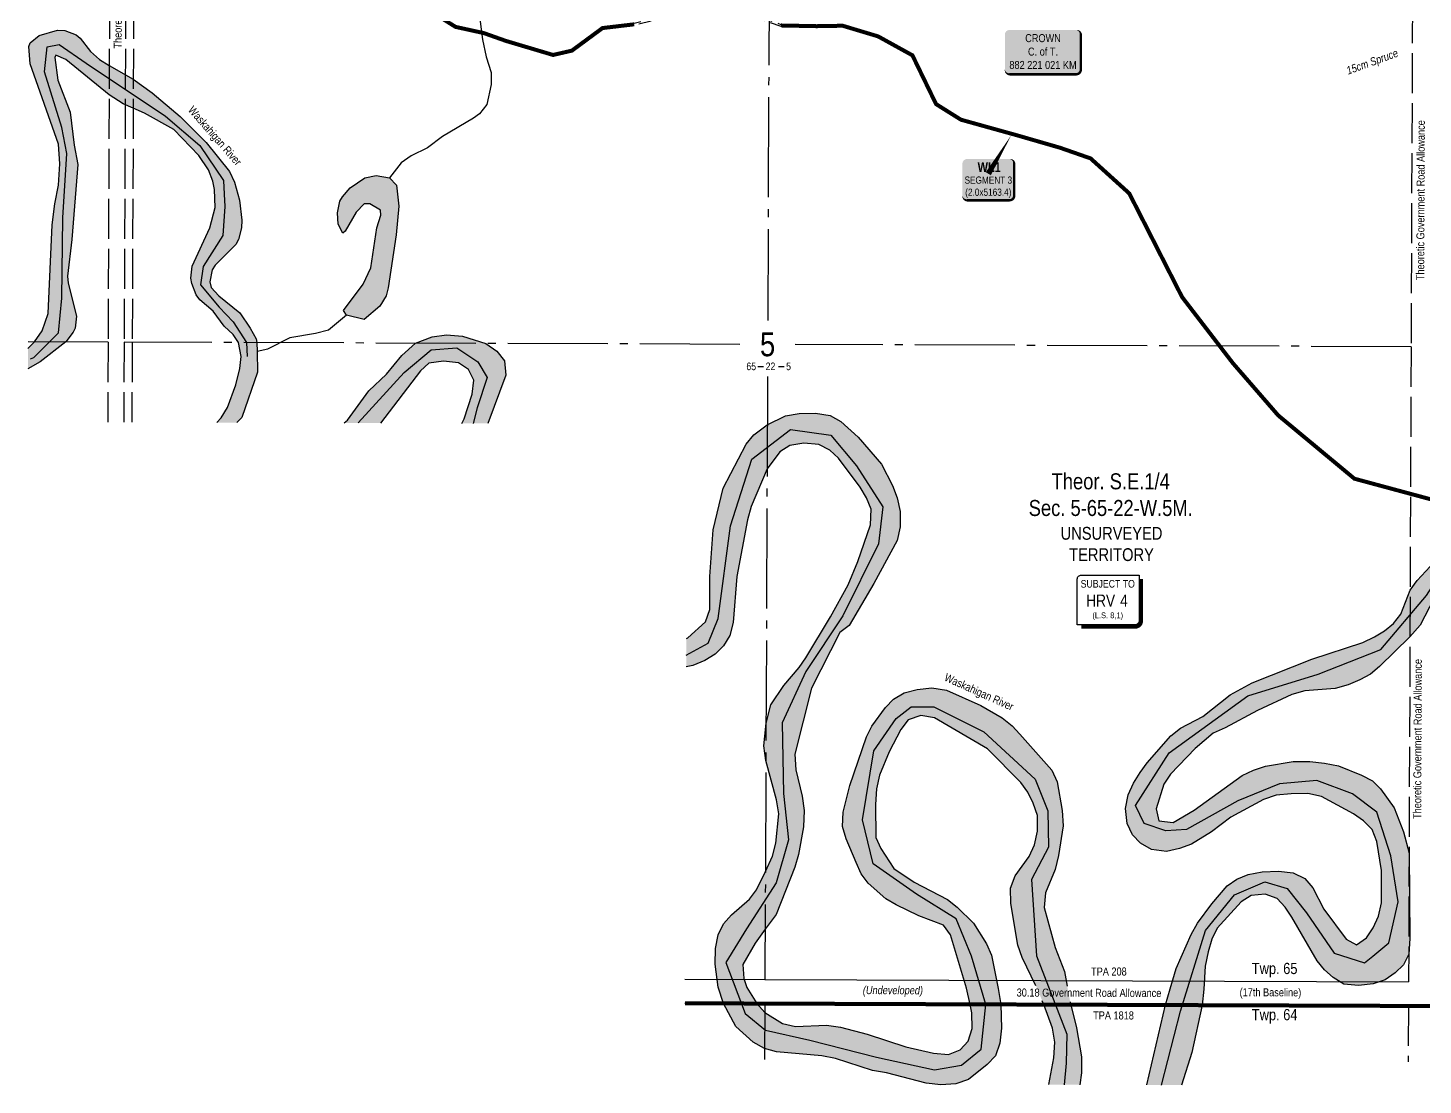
# Model space of a CAD drawing. Extents: x 479172 to 490274, y 6044075 to 6051612.
# Drawn here: x 480312 to 482056, y 6048972 to 6050294 of the extents above; entities that cross this region are included whole.
import ezdxf
from ezdxf.enums import TextEntityAlignment as Align

# ---------------------------------------------------------------- set-up
doc = ezdxf.new("R2010")
doc.units = 0
doc.header["$LTSCALE"] = 5
for name, pattern in [('CENTERLINEX3', [5, 2.5, -1, 0.5, -1]), ('foc-QUARTERLINE', [33, 25, -3, 2, -3]), ('foc-UNSURVEYED', [12.5, 10, -2.5]), ('foc-WHEELTRACKS', [2, 0.4, -1.6]), ('HIDDEN2', [4.7625, 3.175, -1.5875])]:
    doc.linetypes.add(name, pattern=pattern)
for name, color, linetype in [('10', 1, 'Continuous'), ('9', 3, 'Continuous'), ('AS-OWNER', 7, 'Continuous'), ('C-SYMBOL', 7, 'Continuous'), ('CG-NOTES', 7, 'Continuous'), ('CTW', 7, 'Continuous'), ('D-TXT', 6, 'Continuous'), ('L-QSEC', 8, 'foc-QUARTERLINE'), ('L-ROAD-T', 7, 'Continuous'), ('L-SEC', 7, 'Continuous'), ('L-SECLBL', 7, 'Continuous'), ('L-UNS-T', 3, 'Continuous'), ('L-USEC', 7, 'foc-UNSURVEYED'), ('P-PROPOSED', 10, 'Continuous'), ('T-BUSH-T', 110, 'Continuous'), ('T-EXISTING TFA', 220, 'HIDDEN2'), ('T-WATER', 160, 'Continuous'), ('T-WATER-H', 133, 'Continuous'), ('T-WATER-P3', 160, 'foc-WHEELTRACKS'), ('T-WATER-T', 170, 'Continuous')]:
    doc.layers.add(name, color=color, linetype=linetype)
doc.layers.add('AS-TRAPPER BOUNDARY', color=7, linetype='CENTERLINEX3', true_color=0xb85c00, transparency=0.6)
doc.layers.add('AS-TRAPPER-T', color=7, linetype='Continuous', true_color=0xc26100)
doc.layers.add('T-TEXT', color=48, linetype='Continuous', lineweight=18)
doc.styles.add('175L', font='ARIALN.TTF', dxfattribs={"height": 20})
doc.styles.add('80', font='ARIALN.TTF', dxfattribs={"height": 10})
doc.styles.add('80L', font='ARIALN.TTF', dxfattribs={"height": 10})
doc.styles.add('80LS', font='ARIALNI.TTF', dxfattribs={"height": 10})
doc.styles.add('BOLD', font='ARIALNB.TTF')
doc.styles.add('foc-LtypeFont', font='ARIALN.TTF', dxfattribs={"height": 7.35})
doc.styles.add('HRV', font='ARIALN.TTF', dxfattribs={"height": 3})
doc.styles.add('SIMPLEX', font='ARIALN.TTF')
doc.linetypes.add('foc-TOPO-flowdirection-NOLINE', pattern='A,0,[">",foc-LtypeFont,S=0.3,R=0,X=0,Y=-0.945],-20,[">",foc-LtypeFont,S=0.3,R=0,X=0,Y=-0.945],0', length=20)

# ---------------------------------------------------------------- blocks, each defined once
blk = doc.blocks.new('L-SECLBL')
at = {"layer": '9', "color": 7}
for p, q in [((-5.1, -27.8), (-12.3, -27.8)), ((20.7, -27.8), (13.5, -27.8))]:
    blk.add_line(p, q, dxfattribs=at)
at = {"layer": '10', "color": 2, "style": 'SIMPLEX'}
blk.add_attdef('SEC', text='', height=30, dxfattribs=at).set_placement((0, 0), align=Align.MIDDLE)
at = {"layer": '10', "color": 5, "style": '80L'}
blk.add_attdef('TWP', text='', height=9.5, dxfattribs=at).set_placement((-14.4, -27.4), align=Align.MIDDLE_RIGHT)
blk.add_attdef('RGE', text='', height=9.5, dxfattribs=at).set_placement((3.6, -27.4), align=Align.MIDDLE_CENTER)
blk.add_attdef('MER', text='', height=9.5, dxfattribs=at).set_placement((23.2, -27.4), align=Align.MIDDLE_LEFT)
blk = doc.blocks.new('HRV')
blk.add_lwpolyline([(-35.1, 31.6), (37.2, 31.6), (37.2, -25.5, -0.414214), (32.2, -30.5), (-40.1, -30.5), (-40.1, 26.6, -0.414214)], format="xyb", close=True)
at = {"const_width": 5, "flags": 128}
blk.add_lwpolyline([(-35.1, -33), (32.2, -33, 0.414214), (39.7, -25.5), (39.7, 26.6)], format="xyb", dxfattribs=at)
at = {"style": '80L'}
blk.add_text('SUBJECT TO', height=9.5, dxfattribs=at).set_placement((-2, 13.1), align=Align.BOTTOM_CENTER)
blk.add_attdef('(N.W.1/4 00)', text='', height=7.12, dxfattribs=at).set_placement((-2, -24.4), align=Align.BOTTOM_CENTER)
at = {"layer": 'CTW', "color": 3, "style": 'HRV'}
blk.add_text('HRV', height=15, dxfattribs=at).set_placement((-10.9, -0.2), align=Align.MIDDLE_CENTER)
blk.add_attdef('0', text='', height=15, dxfattribs=at).set_placement((18.3, -0.2), align=Align.MIDDLE_CENTER)
blk = doc.blocks.new('*U419')
h = blk.add_hatch(color=255)
edge = h.paths.add_edge_path()
edge.add_line((-41.5, -28.5), (41.5, -28.5))
edge.add_arc((41.5, -22.5), 6, 270, 360)
edge.add_line((47.5, -22.5), (47.5, 21))
edge.add_arc((41.5, 21), 6, 0, 90)
edge.add_line((41.5, 27), (-41.5, 27))
edge.add_arc((-41.5, 21), 6, 90, 180)
edge.add_line((-47.5, 21), (-47.5, -22.5))
edge.add_arc((-41.5, -22.5), 6, 180, 270)
at = {"color": 14, "flags": 128}
blk.add_lwpolyline([(-41.5, -28.5, 3, 3, 0), (41.5, -28.5, 3, 3, 0.414214), (47.5, -22.5, 3, 3, 0), (47.5, 21, 3, 0, 0.414214), (41.5, 27, 0, 0, 0), (-41.5, 27, 0, 0, 0.414214), (-47.5, 21, 0, 0, 0), (-47.5, -22.5, 0, 3, 0.414214)], format="xyseb", close=True, dxfattribs=at)
at = {"color": 14, "style": '80'}
blk.add_attdef('ENTER_TEXT_001', (-26.8, -4.9), '', height=10, dxfattribs=at)
blk = doc.blocks.new('*U562')
h = blk.add_hatch(color=254)
edge = h.paths.add_edge_path()
edge.add_line((-26.5, -33.3), (26.5, -33.3))
edge.add_arc((26.5, -27.3), 6, 270, 360)
edge.add_line((32.5, -27.3), (32.5, 12.5))
edge.add_arc((26.5, 12.5), 6, 0, 90)
edge.add_line((26.5, 18.5), (-26.5, 18.5))
edge.add_arc((-26.5, 12.5), 6, 90, 180)
edge.add_line((-32.5, 12.5), (-32.5, -27.3))
edge.add_arc((-26.5, -27.3), 6, 180, 270)
at = {"color": 1, "true_color": 0xff1414, "flags": 128}
blk.add_lwpolyline([(28.5, 47.9, 0, 7.5, 0), (0, 0, 0, 0, 0)], format="xyseb", dxfattribs=at)
blk.add_lwpolyline([(-26.5, -33.3, 3, 3, 0), (26.5, -33.3, 3, 3, 0.414214), (32.5, -27.3, 3, 3, 0), (32.5, 12.5, 3, 0, 0.414214), (26.5, 18.5, 0, 0, 0), (-26.5, 18.5, 0, 0, 0.414214), (-32.5, 12.5, 0, 0, 0), (-32.5, -27.3, 0, 3, 0.414214)], format="xyseb", close=True, dxfattribs=at)
at = {"color": 1, "true_color": 0xff1414}
for tag, p, height, style in [('TEMP_AREA_W1_001', (-9.2, 2.2), 12, 'BOLD'), ('ENTER_TEXT_001', (-30.7, -12.5), 9, '80')]:
    blk.add_attdef(tag, p, '', height=height, dxfattribs=dict(at, style=style))

msp = doc.modelspace()

# ---------------------------------------------------------------- hatches: boundary and pattern name
at = {"layer": 'T-WATER-H'}
h = msp.add_hatch(color=256, dxfattribs=at)
h.dxf.hatch_style = 1
h.paths.add_polyline_path([(482319.351, 6049994.204), (482303.921, 6049994.258), (482304.187, 6049993.989), (482316.169, 6049976.603), (482326.998, 6049948.033), (482333.731, 6049934.839), (482337.328, 6049931.041), (482350.528, 6049923.62), (482358.256, 6049921.531), (482373.377, 6049922.505), (482379.666, 6049924.779), (482391.996, 6049933.783), (482397.348, 6049938.799), (482405.741, 6049951.288), (482408.769, 6049960.373), (482414.025, 6049993.872), (482394.122, 6049993.941), (482391.49, 6049975.741), (482385.47, 6049953.364), (482381.19, 6049947.176), (482367.733, 6049940.283), (482357.812, 6049939.774), (482342.998, 6049943.724), (482337.606, 6049947.822), (482330.406, 6049960.663), (482321.925, 6049990.523)])
h.paths.add_polyline_path([(480548.1, 6049800.417), (480572.928, 6049800.33), (480579.186, 6049806.772), (480598.889, 6049863.153), (480598.377, 6049889.075), (480598.158, 6049900.238), (480597.226, 6049904.955), (480589.96, 6049918.21), (480576.687, 6049937.476), (480550.771, 6049958.599), (480540.856, 6049969.253), (480539.197, 6049976.194), (480542.208, 6049991.397), (480545.928, 6049996.998), (480571.927, 6050022.823), (480575.293, 6050029.259), (480578.918, 6050043.969), (480579.49, 6050053.23), (480576.305, 6050078.363), (480570.219, 6050100.698), (480564.058, 6050114.338), (480534.749, 6050150.285), (480502.385, 6050182.825), (480467.142, 6050212.545), (480443.717, 6050229.632), (480413.616, 6050246.779), (480401.417, 6050254.274), (480390.021, 6050263.998), (480377.452, 6050281.031), (480372.099, 6050285.179), (480358.012, 6050290.546), (480348.976, 6050290.92), (480326.203, 6050284.144), (480314.723, 6050275.038), (480313.034, 6050270.387), (480314.789, 6050248.79), (480350.141, 6050148.34), (480351.727, 6050123.846), (480350.258, 6050097.061), (480345.5, 6050073.859), (480342.271, 6050047.428), (480337.338, 6049936.646), (480329.996, 6049915.03), (480320.293, 6049901.213), (480312.092, 6049892.728), (480311.984, 6049867.66), (480327.293, 6049876.263), (480359.44, 6049901.075), (480368.639, 6049913.151), (480370.875, 6049918.496), (480372.716, 6049933.379), (480362.296, 6049974.78), (480361.478, 6049983.344), (480366.881, 6050029.102), (480374.4, 6050122.731), (480369.758, 6050147.166), (480364.827, 6050188.295), (480349.513, 6050228.255), (480345.739, 6050256.584), (480347.087, 6050259.591), (480359.303, 6050254.253), (480413.458, 6050209.992), (480431.235, 6050198.847), (480443.561, 6050193.229), (480457.744, 6050187.228), (480494.221, 6050166.495), (480525.761, 6050134.366), (480537.803, 6050116.099), (480543.232, 6050102.075), (480545.321, 6050091.84), (480546.201, 6050068.991), (480539.389, 6050043.968), (480517.421, 6049995.742), (480515.674, 6049980.677), (480516.657, 6049974.009), (480522.195, 6049960.022), (480526.701, 6049953.862), (480543.383, 6049939.472), (480557.127, 6049920.676), (480568.619, 6049910.564), (480574.999, 6049900.32), (480578.567, 6049882.732), (480576.937, 6049867.862), (480571.727, 6049847.426), (480561.475, 6049819), (480553.548, 6049806.069)])
h.paths.add_polyline_path([(480854.486, 6049799.342), (480886.928, 6049799.229), (480909.23, 6049859.535), (480907.604, 6049877.614), (480898.034, 6049889.47), (480884.118, 6049899.234), (480855.223, 6049908.516), (480835.295, 6049910.019), (480817.214, 6049907.312), (480796.513, 6049899.543), (480779.255, 6049884.192), (480760.27, 6049860.715), (480738.05, 6049839.829), (480711.279, 6049803.341), (480707.438, 6049799.858), (480752.71, 6049799.699), (480802.552, 6049864.908), (480813.27, 6049874.42), (480831.23, 6049876.947), (480850.197, 6049875.147), (480862.658, 6049866.643), (480869.403, 6049853.353), (480867.186, 6049836.008), (480857.424, 6049805.053)])
h.paths.add_polyline_path([(481588.011, 6048972.735), (481626.604, 6048972.593), (481628.643, 6048987.4), (481628.766, 6049007.632), (481622.334, 6049043.86), (481615.242, 6049072.565), (481611.473, 6049092.763), (481607.361, 6049114.22), (481595.686, 6049144.097), (481582.152, 6049194.338), (481583.65, 6049212.464), (481595.93, 6049241.669), (481600.186, 6049259.131), (481606.005, 6049296.22), (481604.443, 6049315.378), (481598.19, 6049351.309), (481591.812, 6049365.916), (481551.902, 6049410.952), (481541.909, 6049421.429), (481529.571, 6049431.195), (481503.019, 6049446.468), (481460.209, 6049465.753), (481441.545, 6049468.633), (481423.347, 6049466.706), (481407.123, 6049462.556), (481393.65, 6049454.673), (481383.65, 6049444.313), (481366.585, 6049420.949), (481360.06, 6049407.338), (481339.097, 6049346.457), (481330.768, 6049313.518), (481329.872, 6049295.447), (481334.506, 6049279.942), (481346.965, 6049250.543), (481353.523, 6049236.049), (481361.953, 6049224.435), (481384.409, 6049205.032), (481396.935, 6049197.485), (481425.472, 6049183.712), (481456.296, 6049172.208), (481465.026, 6049160.172), (481485.092, 6049093.226), (481489.825, 6049073.089), (481491.681, 6049062.64), (481492.221, 6049042.939), (481487.247, 6049026.923), (481477.248, 6049016.269), (481462.399, 6049010.37), (481443.972, 6049012.225), (481409.353, 6049019.959), (481360.769, 6049035.842), (481327.593, 6049044.467), (481309.948, 6049047.045), (481271.516, 6049045.48), (481254.957, 6049049.254), (481232.985, 6049062.772), (481222.803, 6049074.068), (481210.459, 6049094.232), (481206.677, 6049105.182), (481205.651, 6049122.718), (481221.046, 6049149.755), (481233.605, 6049167.091), (481247.334, 6049185.578), (481270.573, 6049244.41), (481275.065, 6049260.548), (481281.476, 6049295.055), (481282.26, 6049315.349), (481279.615, 6049333.312), (481271.73, 6049366.176), (481270.53, 6049385.634), (481291.141, 6049468.377), (481326.721, 6049537.977), (481338.216, 6049546.83), (481369.239, 6049599.033), (481398.408, 6049652.982), (481401.943, 6049669.905), (481401.943, 6049689.302), (481398.213, 6049706.243), (481392.736, 6049721.627), (481378.95, 6049748.511), (481349.634, 6049782.105), (481328.02, 6049801.806), (481314.473, 6049809.173), (481296.229, 6049811.931), (481276.055, 6049811.755), (481258.634, 6049808.804), (481236.055, 6049797.409), (481219.413, 6049784.97), (481209.648, 6049773.23), (481180.719, 6049718.194), (481168.31, 6049666.363), (481164.345, 6049607.949), (481164.219, 6049566.759), (481158.826, 6049551.344), (481136.73, 6049531.237), (481134.928, 6049530.485), (481134.782, 6049495.034), (481142.806, 6049496.813), (481157.836, 6049502.951), (481171.07, 6049510.655), (481181.429, 6049521.131), (481189.093, 6049533.957), (481193.226, 6049550.279), (481198.03, 6049608.087), (481211.216, 6049678.658), (481216.072, 6049695.276), (481235.839, 6049742.3), (481251.888, 6049763.555), (481264.282, 6049771.681), (481281.583, 6049774.389), (481300.55, 6049772.83), (481314.159, 6049765.76), (481324.995, 6049755.701), (481352.202, 6049719.653), (481360.025, 6049706.177), (481365.985, 6049691.932), (481365.024, 6049672.299), (481349.151, 6049626.534), (481336.993, 6049597.512), (481315.014, 6049557.349), (481284.052, 6049506.103), (481275.79, 6049494), (481256.627, 6049471.663), (481240.641, 6049447.332), (481234.607, 6049424.628), (481231.716, 6049396.203), (481234.426, 6049378.104), (481247.778, 6049328.786), (481250.547, 6049311.426), (481246.95, 6049274.446), (481242.397, 6049258.367), (481233.884, 6049239.035), (481222.573, 6049216.04), (481213.711, 6049204.72), (481191.374, 6049184.85), (481181.252, 6049173.536), (481174.726, 6049159.984), (481171.429, 6049142.94), (481170.828, 6049123.189), (481174.86, 6049094.362), (481181.326, 6049074.22), (481196.707, 6049045.529), (481218.32, 6049025.591), (481232.715, 6049017.885), (481247.462, 6049013.727), (481304.067, 6049008.874), (481321.408, 6049005.514), (481367.352, 6048990.304), (481384.996, 6048987.608), (481434.489, 6048974.426), (481453.036, 6048972.508), (481471.893, 6048973.833), (481487.701, 6048979.248), (481510.934, 6048997.85), (481521.236, 6049008.805), (481526.868, 6049024.341), (481528.788, 6049043.128), (481527.774, 6049072.95), (481524.609, 6049093.081), (481516.162, 6049134.496), (481510.022, 6049148.685), (481493.95, 6049174.432), (481473.358, 6049194.612), (481461.32, 6049204.253), (481419.658, 6049225.761), (481394.134, 6049242.831), (481378.059, 6049267.919), (481371.797, 6049281.806), (481371.265, 6049322.942), (481372.706, 6049342.513), (481376.483, 6049359.733), (481388.581, 6049388.696), (481403.078, 6049416.815), (481412.302, 6049428.671), (481427.869, 6049434.086), (481444.972, 6049431.334), (481511.437, 6049392.282), (481553.036, 6049350.484), (481561.763, 6049338.148), (481568.506, 6049324.435), (481573.921, 6049309.107), (481573.921, 6049289.652), (481569.966, 6049272.315), (481563.315, 6049257.802), (481545.829, 6049233.597), (481540.077, 6049218.365), (481540.439, 6049199.15), (481549.224, 6049147.182), (481554.518, 6049131.493), (481573.35, 6049092.903), (481581.661, 6049072.724), (481592.731, 6049043.289), (481595.44, 6049025.991), (481594.297, 6049006.24)])
h.paths.add_polyline_path([(481710.613, 6048972.285), (481753.851, 6048972.127), (481766.758, 6049012.972), (481779.422, 6049072.011), (481781.649, 6049092.138), (481783.244, 6049120.944), (481786.96, 6049138.528), (481791.752, 6049154.365), (481798.219, 6049168.155), (481828.523, 6049201.087), (481840.736, 6049209.156), (481858.454, 6049210.959), (481873.327, 6049205.331), (481883.261, 6049194.674), (481891.627, 6049181.92), (481923.159, 6049127.299), (481932.672, 6049116.045), (481943.45, 6049106.522), (481956.814, 6049098.436), (481975.119, 6049096.514), (481993.378, 6049098.621), (482008.165, 6049103.859), (482020.8, 6049112.289), (482031.038, 6049122.283), (482037.661, 6049135.997), (482039.247, 6049155.285), (482038.157, 6049261.866), (482031.075, 6049288.669), (482019.399, 6049318.608), (482002.362, 6049342.379), (481992.306, 6049352.558), (481978.818, 6049359.683), (481949.975, 6049371.301), (481932.333, 6049374.715), (481914.087, 6049376.815), (481893.492, 6049376.698), (481858.77, 6049370.798), (481843.623, 6049365.805), (481829.494, 6049359.122), (481769.737, 6049315.713), (481743.272, 6049300.298), (481725.506, 6049302.278), (481721.891, 6049317.361), (481731.832, 6049348.191), (481740.038, 6049360.774), (481770.877, 6049392.868), (481793.513, 6049412.189), (481808.244, 6049418.57), (481848.838, 6049440.545), (481891.711, 6049460.465), (481907.756, 6049464.981), (481945.951, 6049468.046), (481962.117, 6049472.437), (481976.605, 6049478.578), (481990.078, 6049485.864), (482001.394, 6049495.377), (482039.223, 6049532.509), (482052.05, 6049546.916), (482069.587, 6049580.791), (482092.895, 6049610.86), (482106.067, 6049617.849), (482122.447, 6049614.072), (482151.832, 6049603.056), (482192.713, 6049581.194), (482234.919, 6049560.708), (482250.15, 6049554.896), (482300.369, 6049543.212), (482319.158, 6049542.074), (482357.949, 6049543.214), (482373.966, 6049539.023), (482387.273, 6049531.718), (482451.151, 6049471.657), (482464.396, 6049463.572), (482479.929, 6049458.177), (482499.084, 6049458.599), (482515.727, 6049462.272), (482528.599, 6049469.495), (482539.195, 6049479.012), (482545.208, 6049508.944), (482544.592, 6049534.778), (482542.248, 6049553.581), (482527.622, 6049600.157), (482515.647, 6049668.646), (482519.002, 6049685.927), (482526.313, 6049700.133), (482537.211, 6049709.946), (482550.502, 6049717.538), (482562.54, 6049726.983), (482572.902, 6049737.942), (482581.164, 6049749.744), (482588.116, 6049766.108), (482596.846, 6049791.844), (482598.586, 6049820.173), (482578.432, 6049866.369), (482558.137, 6049893.358), (482529.023, 6049932.074), (482527.91, 6049933.553), (482530.147, 6049970.879), (482536.615, 6049991.364), (482537.857, 6049993.437), (482512.522, 6049993.526), (482511.582, 6049990.986), (482509.301, 6049969.084), (482509.762, 6049931.32), (482513.335, 6049926.09), (482535.646, 6049893.437), (482553.965, 6049873.064), (482572.13, 6049828.386), (482578.439, 6049803.316), (482574.266, 6049781.831), (482565.632, 6049765.385), (482535.043, 6049747.12), (482524.745, 6049736.947), (482501.754, 6049719.544), (482494.389, 6049706.057), (482488.935, 6049690.045), (482485.393, 6049651.385), (482486.05, 6049630.97), (482507.039, 6049525.828), (482503.148, 6049510.287), (482486.328, 6049508.114), (482473.141, 6049515.361), (482449.307, 6049535.193), (482436.544, 6049543.455), (482410.171, 6049558.069), (482394.941, 6049564.541), (482377.479, 6049567.954), (482358.088, 6049568.794), (482341.045, 6049571.848), (482303.111, 6049575.15), (482285.832, 6049579.585), (482212.855, 6049609.472), (482158.251, 6049640.02), (482143.802, 6049646.551), (482125.619, 6049649.847), (482104.966, 6049649.976), (482089.519, 6049644.737), (482077.3, 6049635.346), (482069.768, 6049626.382), (482048.381, 6049602.893), (482039.452, 6049590.73), (482027.836, 6049560.984), (482018.794, 6049549.299), (482007.596, 6049540.032), (481995.085, 6049532.504), (481980.234, 6049525.581), (481916.584, 6049504.402), (481841.921, 6049475.028), (481814.737, 6049460.103), (481780.309, 6049433.065), (481752.643, 6049418.2), (481740.606, 6049408.63), (481710.72, 6049374.861), (481702.217, 6049362.817), (481693.652, 6049349.691), (481687.061, 6049335.181), (481683.825, 6049318.02), (481685.808, 6049299.339), (481692.431, 6049285.144), (481702.663, 6049274.487), (481716.328, 6049266.639), (481734.814, 6049263.94), (481751.336, 6049267.734), (481766.064, 6049273.512), (481791.209, 6049288.865), (481815.582, 6049307.105), (481856.238, 6049329.194), (481871.866, 6049334.432), (481890.966, 6049336.238), (481911.621, 6049336.47), (481928.601, 6049332.818), (481968.76, 6049311.137), (481981.402, 6049302.574), (481991.877, 6049291.55), (481997.953, 6049276.46), (482003.846, 6049240.297), (482003.841, 6049200.068), (481999.826, 6049183.504), (481993.296, 6049168.699), (481985.032, 6049156.17), (481972.637, 6049147.564), (481959.75, 6049154.685), (481931.646, 6049192.062), (481917.8, 6049218.825), (481907.689, 6049230.443), (481893.479, 6049237.271), (481875.114, 6049239.552), (481854.458, 6049238.834), (481837.096, 6049235.464), (481822.789, 6049229.745), (481810.933, 6049221.073), (481791.711, 6049198.856), (481773.802, 6049174.474), (481765.953, 6049160.504), (481747.028, 6049117.873), (481739.71, 6049092.292), (481733.89, 6049072.282)])
h = msp.add_hatch(color=256, dxfattribs=at)
h.dxf.hatch_style = 1
h.paths.add_polyline_path([(480732.386, 6049929.344), (480710.02, 6049934.516), (480706.257, 6049940.24), (480730.984, 6049973.429), (480740.617, 6049993.576), (480747.959, 6050043.622), (480753.025, 6050059.513), (480752.482, 6050065.943), (480739.182, 6050073.836), (480732.043, 6050073.696), (480722.454, 6050063.484), (480708.484, 6050039.647), (480705.377, 6050037.101), (480699.805, 6050048.289), (480698.857, 6050062.359), (480702.018, 6050077.142), (480704.966, 6050082.623), (480714.901, 6050093.795), (480733.161, 6050106.222), (480747.079, 6050109.056), (480763.774, 6050106.437), (480772.512, 6050097.125), (480775.678, 6050071.055), (480772.1, 6050034.871), (480762.433, 6049968.665), (480759.707, 6049958.921), (480751.887, 6049946.018)])

# ---------------------------------------------------------------- linework, layer by layer
at = {"layer": 'AS-TRAPPER BOUNDARY', "const_width": 5, "flags": 128}
msp.add_lwpolyline([(485395.46, 6049058.805), (485295.462, 6049059.156), (483666.214, 6049065.11), (482037.404, 6049071.087), (481133.051, 6049074.405)], dxfattribs=at)
at = {"layer": 'L-QSEC'}
for p, q in [((481239.751, 6050702.239), (481236.565, 6049928.001)), ((480412.129, 6049900.894), (480312.129, 6049901.245)), ((481201.818, 6049898.123), (480432.245, 6049900.823)), ((482040.649, 6049895.18), (481271.1, 6049897.88)), ((481236.277, 6049858.002), (481233.174, 6049104.196)), ((481233.05, 6049074.037), (481232.633, 6049004.244))]:
    msp.add_line(p, q, dxfattribs=at)
at = {"layer": 'L-SEC'}
for p, q in [((481133.175, 6049104.579), (481233.161, 6049104.212)), ((481233.161, 6049104.201), (482037.514, 6049101.251)), ((481133.051, 6049074.404), (481233.05, 6049074.037)), ((481233.05, 6049074.037), (482037.404, 6049071.087))]:
    msp.add_line(p, q, dxfattribs=at)
at = {"layer": 'L-USEC'}
for p, q in [((480415.579, 6050705.127), (480412.129, 6049900.894)), ((480435.696, 6050705.041), (480432.245, 6049900.808)), ((480445.754, 6050704.997), (480442.304, 6049900.764)), ((482043.818, 6050699.423), (482040.649, 6049895.18)), ((480412.129, 6049900.894), (480411.699, 6049800.896)), ((480432.245, 6049900.808), (480431.816, 6049800.825)), ((480442.304, 6049900.764), (480441.874, 6049800.79)), ((482040.649, 6049895.18), (482037.523, 6049101.245))]:
    msp.add_line(p, q, dxfattribs=at)
at = {"layer": 'L-USEC', "flags": 128}
msp.add_lwpolyline([(482037.404, 6049071.087), (482037.042, 6049001.293)], dxfattribs=at)
at = {"layer": 'P-PROPOSED', "const_width": 5}
for points in [[(480817.438, 6050313.062), (480846.473, 6050294.958), (480881.79, 6050287.202), (480909.474, 6050277.404), (480968.317, 6050259.868), (480991.907, 6050265.301), (481030.147, 6050293.496), (481069.675, 6050298.172)], [(481253.349, 6050296.718), (481297.705, 6050295.844), (481330.285, 6050296.401), (481374.591, 6050283.08), (481417.468, 6050259.391), (481447.024, 6050198.411), (481478.136, 6050178.92), (481548.757, 6050159.268), (481602.067, 6050143.836), (481640.137, 6050130.542), (481688.481, 6050086.776), (481754.504, 6049957.18), (481817.946, 6049874.622), (481874.528, 6049809.383), (481969.876, 6049730.155), (482066.13, 6049704.183)]]:
    msp.add_lwpolyline(points, dxfattribs=at)
at = {"layer": 'T-EXISTING TFA', "flags": 128}
msp.add_lwpolyline([(483055.155, 6050085.092), (483017.849, 6050053.984), (482994, 6050028.977), (482980.597, 6049990.73), (482967.186, 6049930.543), (482957.998, 6049885.581), (482950.179, 6049828.366), (482932.905, 6049798.296), (482900.844, 6049767.928), (482888.211, 6049734.694), (482804.044, 6049622.457), (482780.912, 6049600.939), (482773.783, 6049563.327), (482759.737, 6049509.517), (482741.334, 6049461.778), (482584.707, 6049581.986), (482364.283, 6049683.99), (482321.905, 6049677.919), (482272.988, 6049693.251), (482229.988, 6049709.359), (482195.788, 6049713.673), (482152.675, 6049707.601), (482104.23, 6049702.96), (482066.291, 6049705.175), (481970.347, 6049731.064), (481875.229, 6049810.099), (481818.721, 6049875.255), (481755.353, 6049957.716), (481689.288, 6050087.394), (481640.657, 6050131.419), (481602.371, 6050144.789), (481549.03, 6050160.229), (481478.543, 6050179.844), (481447.798, 6050199.105), (481418.229, 6050260.112), (481374.981, 6050284.006), (481330.423, 6050297.403), (481297.707, 6050296.843), (481253.53, 6050297.714), (481213.991, 6050311.74), (481176.359, 6050305.642), (481120.99, 6050305.182), (481094.534, 6050305.292), (481069.497, 6050299.157), (481029.767, 6050294.457), (480991.48, 6050266.229), (480968.35, 6050260.901), (480909.784, 6050278.355), (480882.065, 6050288.165), (480846.856, 6050295.898), (480817.992, 6050313.894), (480792.225, 6050332.123), (480766.884, 6050334.338), (480731.491, 6050328.26), (480702.824, 6050329.744), (480681.294, 6050347.351), (480677.309, 6050386.012), (480646.655, 6050419.663), (480568.997, 6050473.422), (480512.328, 6050485.397), (480493.335, 6050505.876), (480481.161, 6050532.494), (480484.72, 6050560.609), (480484.953, 6050614.702), (480478.153, 6050651.526), (480459.6, 6050713.499), (480431.937, 6050735.776), (480418.319, 6050770.173), (480392.937, 6050831.138), (480361.163, 6050909.284), (480338.361, 6050911.228), (480337.201, 6050909.32), (480359.773, 6050907.396), (480391.089, 6050830.377), (480416.467, 6050769.421), (480430.273, 6050734.549), (480457.863, 6050712.332), (480476.206, 6050651.057), (480482.953, 6050614.523), (480482.722, 6050560.739), (480479.106, 6050532.18), (480491.651, 6050504.752), (480511.293, 6050483.573), (480568.19, 6050471.549), (480645.331, 6050418.149), (480675.388, 6050385.152), (480679.39, 6050346.325), (480702.066, 6050327.782), (480731.61, 6050326.253), (480766.967, 6050332.324), (480791.512, 6050330.178), (480816.885, 6050312.229), (480846.09, 6050294.019), (480881.515, 6050286.239), (480909.165, 6050276.453), (480968.285, 6050258.834), (480992.333, 6050264.374), (481030.527, 6050292.534), (481069.853, 6050297.186), (481094.772, 6050303.292), (481120.994, 6050303.183), (481176.528, 6050303.645), (481213.805, 6050309.685), (481253.167, 6050295.722), (481297.704, 6050294.844), (481330.146, 6050295.399), (481374.201, 6050282.153), (481416.707, 6050258.669), (481446.249, 6050197.716), (481477.728, 6050177.996), (481548.484, 6050158.306), (481601.763, 6050142.884), (481639.616, 6050129.665), (481687.674, 6050086.159), (481753.655, 6049956.644), (481817.172, 6049873.99), (481873.826, 6049808.666), (481969.405, 6049729.247), (482065.969, 6049703.191), (482104.267, 6049700.956), (482152.91, 6049705.616), (482195.803, 6049711.656), (482229.505, 6049707.405), (482272.338, 6049691.36), (482321.739, 6049675.876), (482363.981, 6049681.927), (482583.666, 6049580.265), (482742.237, 6049458.565), (482761.642, 6049508.903), (482775.734, 6049562.888), (482782.754, 6049599.922), (482805.536, 6049621.115), (482889.979, 6049733.721), (482902.551, 6049766.79), (482934.493, 6049797.046), (482952.107, 6049827.709), (482959.969, 6049885.246), (482969.141, 6049930.126), (482982.522, 6049990.18), (482995.744, 6050027.91), (483019.216, 6050052.522), (483055.79, 6050083.018)], close=True, dxfattribs=at)
at = {"layer": 'T-WATER', "flags": 128}
for points in [[(480875.607, 6050314.724), (480880.291, 6050279.111), (480884.52, 6050257.435), (480890.982, 6050238.11), (480891.039, 6050223.127), (480885.578, 6050197.992), (480876.238, 6050186.366), (480869.015, 6050180.722), (480830.189, 6050157.754), (480811.571, 6050143.832), (480790.954, 6050133.611), (480778.376, 6050125.227), (480763.774, 6050106.437)], [(480710.02, 6049934.516), (480687.739, 6049916.012), (480671.328, 6049911.509), (480639.248, 6049906.231), (480611.539, 6049891.972), (480608.278, 6049891.254), (480598.377, 6049889.075)]]:
    msp.add_lwpolyline(points, dxfattribs=at)
at = {"layer": 'T-WATER'}
for points in [[(480312.092, 6049892.728), (480320.293, 6049901.213), (480329.996, 6049915.03), (480337.338, 6049936.646), (480342.271, 6050047.428), (480345.5, 6050073.859), (480350.258, 6050097.061), (480351.727, 6050123.846), (480350.141, 6050148.34), (480314.789, 6050248.79), (480313.034, 6050270.387), (480314.723, 6050275.038), (480326.203, 6050284.144), (480348.976, 6050290.92), (480358.012, 6050290.546), (480372.099, 6050285.179), (480377.452, 6050281.031), (480390.021, 6050263.998), (480401.417, 6050254.274), (480413.616, 6050246.779), (480443.717, 6050229.632), (480467.142, 6050212.545), (480502.385, 6050182.825), (480534.749, 6050150.285), (480564.058, 6050114.338), (480570.219, 6050100.698), (480576.305, 6050078.363), (480579.49, 6050053.23), (480578.918, 6050043.969), (480575.293, 6050029.259), (480571.927, 6050022.823), (480545.928, 6049996.998), (480542.208, 6049991.397), (480539.197, 6049976.194), (480540.856, 6049969.253), (480550.771, 6049958.599), (480576.687, 6049937.476), (480589.96, 6049918.21), (480597.226, 6049904.955), (480598.158, 6049900.238), (480598.377, 6049889.075), (480598.889, 6049863.153), (480579.186, 6049806.772), (480572.928, 6049800.33)], [(480548.1, 6049800.417), (480553.548, 6049806.069), (480561.475, 6049819), (480571.727, 6049847.426), (480576.937, 6049867.862), (480578.567, 6049882.732), (480574.999, 6049900.32), (480568.619, 6049910.564), (480557.127, 6049920.676), (480543.383, 6049939.472), (480526.701, 6049953.862), (480522.195, 6049960.022), (480516.657, 6049974.009), (480515.674, 6049980.677), (480517.421, 6049995.742), (480539.389, 6050043.968), (480546.201, 6050068.991), (480545.321, 6050091.84), (480543.232, 6050102.075), (480537.803, 6050116.099), (480525.761, 6050134.366), (480494.221, 6050166.495), (480457.744, 6050187.228), (480443.561, 6050193.229), (480431.235, 6050198.847), (480413.458, 6050209.992), (480359.303, 6050254.253), (480347.087, 6050259.591), (480345.739, 6050256.584), (480349.513, 6050228.255), (480364.827, 6050188.295), (480369.758, 6050147.166), (480374.4, 6050122.731), (480366.881, 6050029.102), (480361.478, 6049983.344), (480362.296, 6049974.78), (480372.716, 6049933.379), (480370.875, 6049918.496), (480368.639, 6049913.151), (480359.44, 6049901.075), (480327.293, 6049876.263), (480311.984, 6049867.66)], [(480707.438, 6049799.858), (480711.279, 6049803.341), (480738.05, 6049839.829), (480760.27, 6049860.715), (480779.255, 6049884.192), (480796.513, 6049899.543), (480817.214, 6049907.312), (480835.295, 6049910.019), (480855.223, 6049908.516), (480884.118, 6049899.234), (480898.034, 6049889.47), (480907.604, 6049877.614), (480909.23, 6049859.535), (480886.928, 6049799.229)], [(480854.486, 6049799.342), (480857.424, 6049805.053), (480867.186, 6049836.008), (480869.403, 6049853.353), (480862.658, 6049866.643), (480850.197, 6049875.147), (480831.23, 6049876.947), (480813.27, 6049874.42), (480802.552, 6049864.908), (480752.71, 6049799.699)], [(481134.928, 6049530.485), (481136.73, 6049531.237), (481158.826, 6049551.344), (481164.219, 6049566.759), (481164.345, 6049607.949), (481168.31, 6049666.363), (481180.719, 6049718.194), (481209.648, 6049773.23), (481219.413, 6049784.97), (481236.055, 6049797.409), (481258.634, 6049808.804), (481276.055, 6049811.755), (481296.229, 6049811.931), (481314.473, 6049809.173), (481328.02, 6049801.806), (481349.634, 6049782.105), (481378.95, 6049748.511), (481392.736, 6049721.627), (481398.213, 6049706.243), (481401.943, 6049689.302), (481401.943, 6049669.905), (481398.408, 6049652.982), (481369.239, 6049599.033), (481338.216, 6049546.83), (481326.721, 6049537.977), (481291.141, 6049468.377), (481270.53, 6049385.634), (481271.73, 6049366.176), (481279.615, 6049333.312), (481282.26, 6049315.349), (481281.476, 6049295.055), (481275.065, 6049260.548), (481270.573, 6049244.41), (481247.334, 6049185.578), (481233.605, 6049167.091), (481221.046, 6049149.755), (481205.651, 6049122.718), (481206.677, 6049105.182), (481210.459, 6049094.232), (481222.803, 6049074.068), (481232.985, 6049062.772), (481254.957, 6049049.254), (481271.516, 6049045.48), (481309.948, 6049047.045), (481327.593, 6049044.467), (481360.769, 6049035.842), (481409.353, 6049019.959), (481443.972, 6049012.225), (481462.399, 6049010.37), (481477.248, 6049016.269), (481487.247, 6049026.923), (481492.221, 6049042.939), (481491.681, 6049062.64), (481489.825, 6049073.089), (481485.092, 6049093.226), (481465.026, 6049160.172), (481456.296, 6049172.208), (481425.472, 6049183.712), (481396.935, 6049197.485), (481384.409, 6049205.032), (481361.953, 6049224.435), (481353.523, 6049236.049), (481346.965, 6049250.543), (481334.506, 6049279.942), (481329.872, 6049295.447), (481330.768, 6049313.518), (481339.097, 6049346.457), (481360.06, 6049407.338), (481366.585, 6049420.949), (481383.65, 6049444.313), (481393.65, 6049454.673), (481407.123, 6049462.556), (481423.347, 6049466.706), (481441.545, 6049468.633), (481460.209, 6049465.753), (481503.019, 6049446.468), (481529.571, 6049431.195), (481541.909, 6049421.429), (481551.902, 6049410.952), (481591.812, 6049365.916), (481598.19, 6049351.309), (481604.443, 6049315.378), (481606.005, 6049296.22), (481600.186, 6049259.131), (481595.93, 6049241.669), (481583.65, 6049212.464), (481582.152, 6049194.338), (481595.686, 6049144.097), (481607.361, 6049114.22), (481610.889, 6049095.808)], [(481571.749, 6049096.185), (481554.518, 6049131.493), (481549.224, 6049147.182), (481540.439, 6049199.15), (481540.077, 6049218.365), (481545.829, 6049233.597), (481563.315, 6049257.802), (481569.966, 6049272.315), (481573.921, 6049289.652), (481573.921, 6049309.107), (481568.506, 6049324.435), (481561.763, 6049338.148), (481553.036, 6049350.484), (481511.437, 6049392.282), (481444.972, 6049431.334), (481427.869, 6049434.086), (481412.302, 6049428.671), (481403.078, 6049416.815), (481388.581, 6049388.696), (481376.483, 6049359.733), (481372.706, 6049342.513), (481371.265, 6049322.942), (481371.797, 6049281.806), (481378.059, 6049267.919), (481394.134, 6049242.831), (481419.658, 6049225.761), (481461.32, 6049204.253), (481473.358, 6049194.612), (481493.95, 6049174.432), (481510.022, 6049148.685), (481516.162, 6049134.496), (481524.609, 6049093.081), (481527.774, 6049072.95), (481528.788, 6049043.128), (481526.868, 6049024.341), (481521.236, 6049008.805), (481510.934, 6048997.85), (481487.701, 6048979.248), (481471.893, 6048973.833), (481453.036, 6048972.508), (481434.489, 6048974.426), (481384.996, 6048987.608), (481367.352, 6048990.304), (481321.408, 6049005.514), (481304.067, 6049008.874), (481247.462, 6049013.727), (481232.715, 6049017.885), (481218.32, 6049025.591), (481196.707, 6049045.529), (481181.326, 6049074.22), (481174.86, 6049094.362), (481170.828, 6049123.189), (481171.429, 6049142.94), (481174.726, 6049159.984), (481181.252, 6049173.536), (481191.374, 6049184.85), (481213.711, 6049204.72), (481222.573, 6049216.04), (481233.884, 6049239.035), (481242.397, 6049258.367), (481246.95, 6049274.446), (481250.547, 6049311.426), (481247.778, 6049328.786), (481234.426, 6049378.104), (481231.716, 6049396.203), (481234.607, 6049424.628), (481240.641, 6049447.332), (481256.627, 6049471.663), (481275.79, 6049494), (481284.052, 6049506.103), (481315.014, 6049557.349), (481336.993, 6049597.512), (481349.151, 6049626.534), (481365.024, 6049672.299), (481365.985, 6049691.932), (481360.025, 6049706.177), (481352.202, 6049719.653), (481324.995, 6049755.701), (481314.159, 6049765.76), (481300.55, 6049772.83), (481281.583, 6049774.389), (481264.282, 6049771.681), (481251.888, 6049763.555), (481235.839, 6049742.3), (481216.072, 6049695.276), (481211.216, 6049678.658), (481198.03, 6049608.087), (481193.226, 6049550.279), (481189.093, 6049533.957), (481181.429, 6049521.131), (481171.07, 6049510.655), (481157.836, 6049502.951), (481142.806, 6049496.813), (481134.782, 6049495.034)], [(481710.613, 6048972.285), (481733.89, 6049072.282), (481739.71, 6049092.292), (481747.028, 6049117.873), (481765.953, 6049160.504), (481773.802, 6049174.474), (481791.711, 6049198.856), (481810.933, 6049221.073), (481822.789, 6049229.745), (481837.096, 6049235.464), (481854.458, 6049238.834), (481875.114, 6049239.552), (481893.479, 6049237.271), (481907.689, 6049230.443), (481917.8, 6049218.825), (481931.646, 6049192.062), (481959.75, 6049154.685), (481972.637, 6049147.564), (481985.032, 6049156.17), (481993.296, 6049168.699), (481999.826, 6049183.504), (482003.841, 6049200.068), (482003.846, 6049240.297), (481997.953, 6049276.46), (481991.877, 6049291.55), (481981.402, 6049302.574), (481968.76, 6049311.137), (481928.601, 6049332.818), (481911.621, 6049336.47), (481890.966, 6049336.238), (481871.866, 6049334.432), (481856.238, 6049329.194), (481815.582, 6049307.105), (481791.209, 6049288.865), (481766.064, 6049273.512), (481751.336, 6049267.734), (481734.814, 6049263.94), (481716.328, 6049266.639), (481702.663, 6049274.487), (481692.431, 6049285.144), (481685.808, 6049299.339), (481683.825, 6049318.02), (481687.061, 6049335.181), (481693.652, 6049349.691), (481702.217, 6049362.817), (481710.72, 6049374.861), (481740.606, 6049408.63), (481752.643, 6049418.2), (481780.309, 6049433.065), (481814.737, 6049460.103), (481841.921, 6049475.028), (481916.584, 6049504.402), (481980.234, 6049525.581), (481995.085, 6049532.504), (482007.596, 6049540.032), (482018.794, 6049549.299), (482027.836, 6049560.984), (482039.452, 6049590.73), (482048.381, 6049602.893), (482069.768, 6049626.382)], [(482069.587, 6049580.791), (482052.05, 6049546.916), (482039.223, 6049532.509), (482001.394, 6049495.377), (481990.078, 6049485.864), (481976.605, 6049478.578), (481962.117, 6049472.437), (481945.951, 6049468.046), (481907.756, 6049464.981), (481891.711, 6049460.465), (481848.838, 6049440.545), (481808.244, 6049418.57), (481793.513, 6049412.189), (481770.877, 6049392.868), (481740.038, 6049360.774), (481731.832, 6049348.191), (481721.891, 6049317.361), (481725.506, 6049302.278), (481743.272, 6049300.298), (481769.737, 6049315.713), (481829.494, 6049359.122), (481843.623, 6049365.805), (481858.77, 6049370.798), (481893.492, 6049376.698), (481914.087, 6049376.815), (481932.333, 6049374.715), (481949.975, 6049371.301), (481978.818, 6049359.683), (481992.306, 6049352.558), (482002.362, 6049342.379), (482019.399, 6049318.608), (482031.075, 6049288.669), (482038.157, 6049261.866), (482039.247, 6049155.285), (482037.661, 6049135.997), (482031.038, 6049122.283), (482020.8, 6049112.289), (482008.165, 6049103.859), (481993.378, 6049098.621), (481975.119, 6049096.514), (481956.814, 6049098.436), (481943.45, 6049106.522), (481932.672, 6049116.045), (481923.159, 6049127.299), (481891.627, 6049181.92), (481883.261, 6049194.674), (481873.327, 6049205.331), (481858.454, 6049210.959), (481840.736, 6049209.156), (481828.523, 6049201.087), (481798.219, 6049168.155), (481791.752, 6049154.365), (481786.96, 6049138.528), (481783.244, 6049120.944), (481781.649, 6049092.138), (481779.422, 6049072.011), (481766.758, 6049012.972), (481753.851, 6048972.127)], [(481588.011, 6048972.735), (481594.297, 6049006.24), (481595.44, 6049025.991), (481592.731, 6049043.289), (481581.661, 6049072.724), (481579.74, 6049077.388)], [(481614.563, 6049076.202), (481615.242, 6049072.565), (481622.334, 6049043.86), (481628.766, 6049007.632), (481628.643, 6048987.4), (481626.604, 6048972.593)]]:
    msp.add_lwpolyline(points, dxfattribs=at)
msp.add_lwpolyline([(480732.386, 6049929.344), (480710.02, 6049934.516), (480706.257, 6049940.24), (480730.984, 6049973.429), (480740.617, 6049993.576), (480747.959, 6050043.622), (480753.025, 6050059.513), (480752.482, 6050065.943), (480739.182, 6050073.836), (480732.043, 6050073.696), (480722.454, 6050063.484), (480708.484, 6050039.647), (480705.377, 6050037.101), (480699.805, 6050048.289), (480698.857, 6050062.359), (480702.018, 6050077.142), (480704.966, 6050082.623), (480714.901, 6050093.795), (480733.161, 6050106.222), (480747.079, 6050109.056), (480763.774, 6050106.437), (480772.512, 6050097.125), (480775.678, 6050071.055), (480772.1, 6050034.871), (480762.433, 6049968.665), (480759.707, 6049958.921), (480751.887, 6049946.018), (480732.386, 6049929.344)], close=True, dxfattribs=at)
at = {"layer": 'T-WATER-P3', "linetype": 'foc-TOPO-flowdirection-NOLINE', "flags": 128}
for points in [[(481342.231, 6051304.546), (481331.796, 6051297.245), (481324.967, 6051284.051), (481316.407, 6051256.832), (481298.785, 6051216.302), (481292.095, 6051157.142), (481290.621, 6051151.748), (481278.404, 6051133.596), (481280.401, 6051090.775), (481277.641, 6051068.22), (481249.073, 6050992.054), (481243.749, 6050964.427), (481237.935, 6050945.161), (481219.606, 6050913.925), (481201.402, 6050887.537), (481197.73, 6050873.084), (481196.057, 6050816.346), (481186.601, 6050770.705), (481180.667, 6050751.027), (481156.966, 6050693.452), (481152.239, 6050686.002), (481137.378, 6050671.376), (481116.586, 6050659.803), (481081.109, 6050633.252), (481060.259, 6050622.913), (481002.998, 6050561.955), (480979.027, 6050544.143), (480964.519, 6050529.869), (480950.598, 6050513.069), (480930.078, 6050484.074), (480920.052, 6050464.561), (480914.454, 6050441.749), (480911.976, 6050420.003), (480906.898, 6050396.936), (480903.258, 6050387.777), (480896.056, 6050374.642), (480879.41, 6050350.595), (480875.245, 6050336.164), (480875.607, 6050314.724), (480880.291, 6050279.111), (480884.52, 6050257.435), (480890.982, 6050238.11), (480891.039, 6050223.127), (480885.578, 6050197.992), (480876.238, 6050186.366), (480869.015, 6050180.722), (480830.189, 6050157.754), (480811.571, 6050143.832), (480790.954, 6050133.611), (480778.376, 6050125.227), (480763.774, 6050106.437)], [(481342.231, 6051304.546), (481331.796, 6051297.245), (481324.967, 6051284.051), (481316.407, 6051256.832), (481298.785, 6051216.302), (481292.095, 6051157.142), (481290.621, 6051151.748), (481278.404, 6051133.596), (481280.401, 6051090.775), (481277.641, 6051068.22), (481249.073, 6050992.054), (481243.749, 6050964.427), (481237.935, 6050945.161), (481219.606, 6050913.925), (481201.402, 6050887.537), (481197.73, 6050873.084), (481196.057, 6050816.346), (481186.601, 6050770.705), (481180.667, 6050751.027), (481156.966, 6050693.452), (481152.239, 6050686.002), (481137.378, 6050671.376), (481116.586, 6050659.803), (481081.109, 6050633.252), (481060.259, 6050622.913), (481002.998, 6050561.955), (480979.027, 6050544.143), (480964.519, 6050529.869), (480950.598, 6050513.069), (480930.078, 6050484.074), (480920.052, 6050464.561), (480914.454, 6050441.749), (480911.976, 6050420.003), (480906.898, 6050396.936), (480903.258, 6050387.777), (480896.056, 6050374.642), (480879.41, 6050350.595), (480875.245, 6050336.164), (480875.607, 6050314.724), (480880.291, 6050279.111), (480884.52, 6050257.435), (480890.982, 6050238.11), (480891.039, 6050223.127), (480885.578, 6050197.992), (480876.238, 6050186.366), (480869.015, 6050180.722), (480830.189, 6050157.754), (480811.571, 6050143.832), (480790.954, 6050133.611), (480778.376, 6050125.227), (480763.774, 6050106.437)], [(480315.269, 6049879.975), (480319.254, 6049881.76), (480350.038, 6049912.543), (480354.516, 6049955.641), (480355.635, 6050056.388), (480360.672, 6050136.706), (480354.516, 6050169.169), (480332.687, 6050238.573), (480336.046, 6050270.196), (480351.158, 6050272.995), (480384.74, 6050249.487), (480483.808, 6050183.442), (480526.906, 6050146.501), (480556.57, 6050102.844), (480557.44, 6050086.027), (480558.249, 6050070.381), (480555.59, 6050034.235), (480530.94, 6049995.315), (480527.697, 6049972.611), (480551.049, 6049944.719), (480568.618, 6049926.181), (480585.106, 6049900.625), (480585.973, 6049882.84)], [(480710.02, 6049934.516), (480687.739, 6049916.012), (480671.328, 6049911.509), (480639.248, 6049906.231), (480611.539, 6049891.972), (480608.278, 6049891.254), (480598.377, 6049889.075)], [(480724.539, 6049799.798), (480782.131, 6049863.116), (480815.93, 6049891.144), (480848.081, 6049893.618), (480874.461, 6049876.306), (480886.002, 6049856.521), (480873.636, 6049818.6), (480868.621, 6049799.293)], [(481134.842, 6049509.441), (481162.167, 6049524.711), (481174.533, 6049555.213), (481190.196, 6049671.45), (481216.576, 6049754.711), (481265.214, 6049791.808), (481315.5, 6049784.388), (481347.651, 6049746.055), (481380.626, 6049694.944), (481374.855, 6049648.779), (481330.339, 6049558.922), (481284.174, 6049489.263), (481254.497, 6049424.962), (481256.145, 6049336.754), (481262.741, 6049278.636), (481247.078, 6049225.051), (481209.981, 6049167.345), (481184.425, 6049125.302), (481208.332, 6049061.825), (481233.887, 6049040.804), (481289.121, 6049028.438), (481372.382, 6049007.004), (481444.927, 6048991.342), (481478.726, 6048997.112), (481503.458, 6049016.897), (481509.228, 6049072.954), (481491.092, 6049133.134), (481472.131, 6049180.123), (481422.669, 6049210.624), (481368.26, 6049248.545), (481355.07, 6049303.779), (481369.085, 6049389.925), (481397.113, 6049430.32), (481416.074, 6049445.159), (481444.103, 6049445.159), (481506.755, 6049413.833), (481571.056, 6049354.478), (481586.719, 6049314.908), (481587.544, 6049269.567), (481566.11, 6049229.173), (481572.705, 6049133.546), (481610.626, 6049035.857), (481609.802, 6048999.585), (481607.249, 6048972.664)], [(481992.824, 6049133.467), (482012.92, 6049150.033), (482024.461, 6049201.144), (482015.393, 6049258.85), (481998.082, 6049313.259), (481967.58, 6049336.341), (481923.063, 6049352.829), (481876.074, 6049348.707), (481824.139, 6049327.274), (481759.838, 6049291.825), (481734.282, 6049290.177), (481707.078, 6049299.245), (481696.361, 6049321.502), (481738.404, 6049387.453), (481836.504, 6049458.761), (481924.712, 6049485.965), (482003.028, 6049516.467), (482059.91, 6049584.066), (482083.816, 6049621.162), (482122.562, 6049629.406), (482155.537, 6049615.392), (482275.071, 6049561.395), (482322.06, 6049560.571), (482355.036, 6049557.274), (482402.025, 6049539.962), (482453.96, 6049495.446), (482497.652, 6049489.675), (482516.612, 6049497.094), (482521.644, 6049514.123)], [(481728.793, 6048972.218), (481752.418, 6049064.711), (481783.745, 6049165.284), (481820.017, 6049209.8), (481857.938, 6049226.287), (481885.967, 6049218.044), (481909.874, 6049187.542), (481944.497, 6049137.255), (481982.418, 6049124.89), (481992.824, 6049133.467)]]:
    msp.add_lwpolyline(points, dxfattribs=at)

# ---------------------------------------------------------------- block references
at = {"layer": 'AS-OWNER'}
ref = msp.add_blockref('*U419', (481580.466, 6050264.163), dxfattribs=at)
ref.add_attrib('ENTER_TEXT_001', 'CROWN', (481558.406, 6050275.935), dxfattribs={"layer": '0', "color": 14, "height": 10, "style": '80'})
ref.add_attrib('ENTER_TEXT_002', 'C. of T.', (481561.901, 6050259.091), dxfattribs={"layer": '0', "color": 14, "height": 10, "style": '80'})
ref.add_attrib('ENTER_TEXT_003', '882 221 021 KM', (481538.627, 6050242.384), dxfattribs={"layer": '0', "color": 14, "height": 10, "style": '80'})
at = {"layer": 'CG-NOTES'}
ref = msp.add_blockref('*U562', (481512.313, 6050111.401), dxfattribs=dict(at, xscale=0.997902421955689, yscale=0.997902421955689, zscale=0.997902421955689))
ref.add_attrib('TEMP_AREA_W1_001', 'WL1', (481498.929, 6050113.641), dxfattribs={"layer": '0', "color": 1, "true_color": 0xff1414, "height": 11.9748, "style": 'BOLD'})
ref.add_attrib('ENTER_TEXT_001', 'SEGMENT 3', (481482.598, 6050098.951), dxfattribs={"layer": '0', "color": 1, "true_color": 0xff1414, "height": 8.9811, "style": '80'})
ref.add_attrib('ENTER_TEXT_002', '(2.0x5163.4)', (481483.431, 6050083.83), dxfattribs={"layer": '0', "color": 1, "true_color": 0xff1414, "height": 8.98112, "style": '80'})
msp.add_blockref('HRV', (481663.563, 6049578.089), dxfattribs=at).add_auto_attribs({'(N.W.1/4 00)': '(L.S. 8,1)', '0': '4'})
at = {"layer": 'L-SECLBL'}
msp.add_blockref('L-SECLBL', (481236.441, 6049898.002), dxfattribs=at).add_auto_attribs({'SEC': '5', 'TWP': '65', 'RGE': '22', 'MER': '5'})

# ---------------------------------------------------------------- texts
at = {"layer": 'AS-TRAPPER-T', "style": '80L'}
for s, p in [('TPA 208', (481640.709, 6049109.134)), ('TPA 1818', (481643.328, 6049054.218))]:
    msp.add_text(s, height=9.9941, dxfattribs=at).set_placement(p)
at = {"layer": 'C-SYMBOL', "color": 3, "insert": (481665.278, 6049736.9), "char_height": 20, "width": 203.24229, "attachment_point": 2, "style": '175L'}
msp.add_mtext('Theor. S.E.1/4 \\PSec. 5-65-22-W.5M.', dxfattribs=at)
at = {"layer": 'D-TXT', "color": 3, "char_height": 14, "attachment_point": 1, "style": '80L'}
for s, insert in [('Twp. 65', (481841.648, 6049124.939)), ('Twp. 64', (481841.648, 6049067.181))]:
    msp.add_mtext_dynamic_manual_height_columns(s, width=101.34226, gutter_width=47.475, heights=[0], dxfattribs=dict(at, insert=insert))
at = {"layer": 'L-ROAD-T', "style": '80L'}
for s, rotation, p in [('Theoretic Government Road Allowance', 89.754162, (480424.587, 6050367.856)), ('Theoretic Government Road Allowance', 89.774294, (482052.481, 6050078.343)), ('Theoretic Government Road Allowance', 89.774363, (482048.703, 6049404.808)), ('30.18 Government Road Allowance', 359.78713, (481638.153, 6049087.531)), ('(17th Baseline)', 359.78713, (481864.902, 6049088.108))]:
    msp.add_text(s, height=10, rotation=rotation, dxfattribs=at).set_placement(p, align=Align.MIDDLE_CENTER)
at = {"layer": 'L-UNS-T', "color": 3, "insert": (481666.285, 6049648.454), "char_height": 16, "attachment_point": 5, "style": '80L'}
msp.add_mtext_dynamic_manual_height_columns('UNSURVEYED TERRITORY', width=126.34751, gutter_width=47.475, heights=[0], dxfattribs=at)
at = {"layer": 'T-BUSH-T', "style": '80LS'}
msp.add_text('15cm Spruce', height=9.99479, rotation=20, dxfattribs=at).set_placement((481992.104, 6050251.478), align=Align.MIDDLE_CENTER)
at = {"layer": 'T-TEXT', "style": '80LS'}
msp.add_text('(Undeveloped)', height=10, rotation=359.78713, dxfattribs=at).set_placement((481393.068, 6049090.745), align=Align.MIDDLE_CENTER)
at = {"layer": 'T-WATER-T', "char_height": 10, "attachment_point": 1, "style": '80L'}
for insert, rotation in [((480519.008, 6050197.167), 311.109789), ((481460.496, 6049487.278), 335.749748)]:
    msp.add_mtext_dynamic_manual_height_columns('Waskahigan River', width=93.16166, gutter_width=49.974, heights=[0], dxfattribs=dict(at, insert=insert, rotation=rotation))

doc.saveas('drawing.dxf')
